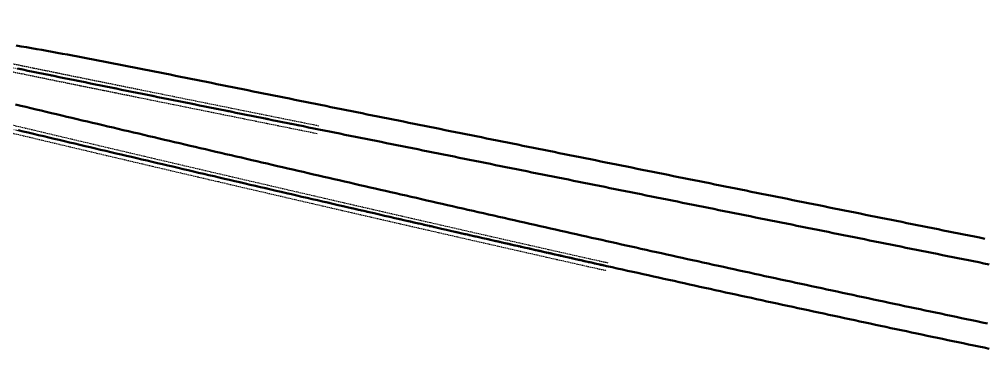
# Model space of a CAD drawing. Extents: x 2687065 to 2691361, y 1253360 to 1255888.
# Drawn here: x 2689374.6 to 2689557.1, y 1254854 to 1254916.2 of the extents above; entities that cross this region are included whole.
import ezdxf

# ---------------------------------------------------------------- set-up
doc = ezdxf.new("R2010")
doc.units = 0
doc.header["$MEASUREMENT"] = 0
doc.linetypes.add('STRICHLINIE2', pattern=[0.375, 0.25, -0.125])
doc.linetypes.add('STRICHPUNKT', pattern=[1, 0.5, -0.25, 0, -0.25])
for name, color, linetype in [('A-GL-0016-_____', 1, 'STRICHPUNKT'), ('A-GL-0017-_____', 1, 'STRICHPUNKT'), ('BS-TR-A-Gleisstrang-LinieGeometrie', 7, 'Continuous'), ('L-GL-0016-_____', 2, 'Continuous'), ('L-GL-0017-_____', 2, 'Continuous')]:
    doc.layers.add(name, color=color, linetype=linetype)

msp = doc.modelspace()

# ---------------------------------------------------------------- linework, layer by layer
at = {"layer": 'A-GL-0016-_____', "extrusion": (0.01187098449345872, 0.06030678037094123, 0.9981092986083474), "elevation": 108058.6567406982, "flags": 128}
msp.add_lwpolyline([(-2396314.967002189, -1747350.58361927, 0.01124150349894793), (-2396337.398775204, -1747349.109300264, 0.004062963242225361), (-2396483.64805981, -1747343.985223027, 9.979930465861198e-05), (-2396485.645170395, -1747343.931893895, 9.979930465861198e-05)], format="xyb", dxfattribs=at)
at = {"layer": 'A-GL-0017-_____', "extrusion": (0.007932368220953155, 0.05957805118444077, 0.9981921324832567), "elevation": 96552.0531820036, "flags": 128}
msp.add_lwpolyline([(-2500185.55126278, -1595953.248989383, 0.0004452805455237393), (-2500187.642319846, -1595953.049776518, 0.0004311446533847599), (-2500189.733722908, -1595952.854229266, 0.0004170087615903658), (-2500191.825454686, -1595952.662229952, 0.0004028728696962567), (-2500193.917498501, -1595952.473660839, 0.0003887369781241495), (-2500196.009838256, -1595952.288404123, 0.0003746010866462676), (-2500198.102458414, -1595952.106341946, 0.0003604651954677763), (-2500200.195343981, -1595951.927356393, 0.000346329304144427), (-2500202.288480483, -1595951.751329496, 0.0003321934130978907), (-2500204.381853946, -1595951.57814324, 0.0003180575223168365), (-2500206.475450882, -1595951.407679565, 0.0003039216313571017), (-2500208.56925826, -1595951.239820368, 0.0002897857408567291), (-2500210.663263491, -1595951.074447505, 0.0002756498503714833), (-2500212.75745441, -1595950.911442796, 0.0002615139598900753), (-2500214.851819253, -1595950.750688028, 0.0002473780694012016), (-2500216.946346633, -1595950.592064952, 0.0002332421795430468), (-2500219.04102553, -1595950.435455294, 0.0002191062894383296), (-2500221.135845264, -1595950.280740748, 0.0002049703990757556), (-2500223.230795474, -1595950.127802985, 0.0001908345093100122), (-2500225.325866102, -1595949.976523653, 0.0001766986192637953), (-2500227.421047372, -1595949.826784377, 0.0001625627293588324), (-2500229.516329768, -1595949.678466762, 0.0001484268395837956), (-2500231.611704015, -1595949.531452398, 0.0001342909503602223), (-2500233.70716106, -1595949.385622855, 0.0001201550603784216), (-2500235.80269205, -1595949.240859693, 0.0001060191704923567), (-2500237.898288313, -1595949.097044455, 9.188328155703875e-05), (-2500239.99394134, -1595948.954058676, 7.774739182920805e-05), (-2500242.089642758, -1595948.811783878, 6.361150216352739e-05), (-2500244.185384319, -1595948.670101579, 4.947561254868681e-05), (-2500246.281157873, -1595948.528893285, 3.533972297339609e-05), (-2500248.376955352, -1595948.388040501, 2.120383169441323e-05), (-2500250.472768748, -1595948.247424725, 7.067940432379707e-06), (-2500252.568597062, -1595948.106900557), (-2500287.494837039, -1595945.765872648)], format="xyb", dxfattribs=at)
at = {"layer": 'BS-TR-A-Gleisstrang-LinieGeometrie', "color": 2, "lineweight": 50, "true_color": 0xffff00}
for points in [[(2689374.0157235, 1254911.29397557, 454.710213369868), (2689374.98689831, 1254911.12503476, 454.714062750448), (2689375.95789729, 1254910.95508632, 454.717912131028), (2689376.9287194, 1254910.78413041, 454.721761511608), (2689377.8993636, 1254910.61216724, 454.72558852499), (2689378.86982884, 1254910.43919697, 454.729342758995), (2689379.84011408, 1254910.26521981, 454.732999818781), (2689380.81021827, 1254910.09023593, 454.736559704455), (2689381.78014037, 1254909.91424552, 454.74002241612), (2689382.74987933, 1254909.73724878, 454.74338795388), (2689383.71943411, 1254909.55924589, 454.746656317829), (2689384.68880366, 1254909.38023704, 454.749827508065), (2689385.65798695, 1254909.20022244, 454.7529015246799), (2689386.62698292, 1254909.01920227, 454.755878367762), (2689387.59579054, 1254908.83717672, 454.7587580374), (2689388.56440875, 1254908.654146, 454.761540533677), (2689389.53283653, 1254908.4701103, 454.764225856674), (2689390.50107282, 1254908.28506981, 454.76681400647), (2689391.46911659, 1254908.09902475, 454.769304983139), (2689392.43696678, 1254907.9119753, 454.771698786754), (2689393.40462237, 1254907.72392167, 454.773995417387), (2689394.3720823, 1254907.53486407, 454.776194875102), (2689395.33934554, 1254907.34480269, 454.778297159965), (2689396.30641104, 1254907.15373774, 454.780302272035), (2689397.27327776, 1254906.96166942, 454.782210211374), (2689398.23994467, 1254906.76859795, 454.784020978035), (2689399.20641071, 1254906.57452353, 454.785734572072), (2689399.20641, 1254906.57452, 454.78573), (2689400.18721443, 1254906.37703692, 454.787369835765), (2689401.16801886, 1254906.17955385, 454.7889095734599), (2689402.14882329, 1254905.98207077, 454.790349213133), (2689403.12962772, 1254905.7845877, 454.791688754827), (2689404.11043215, 1254905.58710462, 454.792928198582), (2689405.09123658, 1254905.38962155, 454.794067544435), (2689406.07204101, 1254905.19213847, 454.79510679242), (2689407.05284544, 1254904.99465539, 454.796045942569), (2689408.03364987, 1254904.79717232, 454.79688499491), (2689409.0144543, 1254904.59968924, 454.797623949468), (2689409.99525872, 1254904.40220617, 454.7982628062641), (2689410.97606315, 1254904.20472309, 454.798801565319), (2689411.95686758, 1254904.00724002, 454.799240226649), (2689412.93767201, 1254903.80975694, 454.799578790266), (2689413.91847644, 1254903.61227387, 454.7998172561799), (2689414.89928087, 1254903.41479079, 454.799955624401), (2689415.8800853, 1254903.21730771, 454.8), (2689416.86088973, 1254903.01982464, 454.8), (2689417.84169416, 1254902.82234156, 454.8), (2689418.82249859, 1254902.62485849, 454.8), (2689419.80330302, 1254902.42737541, 454.8), (2689420.78410745, 1254902.22989234, 454.8), (2689421.76491188, 1254902.03240926, 454.8), (2689422.74571631, 1254901.83492618, 454.8), (2689423.72652074, 1254901.63744311, 454.8), (2689424.70732517, 1254901.43996003, 454.8), (2689425.6881296, 1254901.24247696, 454.8), (2689426.66893403, 1254901.04499388, 454.8), (2689427.64973846, 1254900.84751081, 454.8), (2689428.63054289, 1254900.65002773, 454.8), (2689429.61134732, 1254900.45254466, 454.8), (2689430.59215174, 1254900.25506158, 454.8), (2689431.57295617, 1254900.0575785, 454.8), (2689432.5537606, 1254899.86009543, 454.8), (2689433.53456503, 1254899.66261235, 454.8), (2689434.51536946, 1254899.46512928, 454.8), (2689435.49617389, 1254899.2676462, 454.8), (2689436.47697832, 1254899.07016313, 454.8), (2689437.45778275, 1254898.87268005, 454.8), (2689438.43858718, 1254898.67519697, 454.8), (2689439.41939161, 1254898.4777139, 454.8), (2689440.40019604, 1254898.28023082, 454.8), (2689441.38100047, 1254898.08274775, 454.8), (2689442.3618049, 1254897.88526467, 454.8), (2689443.34260933, 1254897.6877816, 454.8), (2689444.32341376, 1254897.49029852, 454.8), (2689445.30421819, 1254897.29281545, 454.8), (2689446.28502262, 1254897.09533237, 454.8), (2689447.26582705, 1254896.89784929, 454.8), (2689448.24663148, 1254896.70036622, 454.8), (2689449.22743591, 1254896.50288314, 454.8), (2689450.20824034, 1254896.30540007, 454.8), (2689451.18904476, 1254896.10791699, 454.8), (2689452.16984919, 1254895.91043392, 454.8), (2689453.15065362, 1254895.71295084, 454.8), (2689454.13145805, 1254895.51546776, 454.8), (2689455.11226248, 1254895.31798469, 454.8), (2689456.09306691, 1254895.12050161, 454.8), (2689457.07387134, 1254894.92301854, 454.8), (2689458.05467577, 1254894.72553546, 454.8), (2689459.0354802, 1254894.52805239, 454.8), (2689460.01628463, 1254894.33056931, 454.8), (2689460.99708906, 1254894.13308624, 454.8), (2689461.97789349, 1254893.93560316, 454.8), (2689462.95869792, 1254893.73812008, 454.8), (2689463.93950235, 1254893.54063701, 454.8), (2689464.92030678, 1254893.34315393, 454.8), (2689465.90111121, 1254893.14567086, 454.8), (2689466.88191564, 1254892.94818778, 454.8), (2689467.86272007, 1254892.75070471, 454.8), (2689468.8435245, 1254892.55322163, 454.8), (2689469.82432893, 1254892.35573855, 454.8), (2689470.80513335, 1254892.15825548, 454.8), (2689471.78593778, 1254891.9607724, 454.8), (2689472.76674221, 1254891.76328933, 454.8), (2689473.74754664, 1254891.56580625, 454.8), (2689474.72835107, 1254891.36832318, 454.8), (2689475.7091555, 1254891.1708401, 454.8), (2689476.68995993, 1254890.97335703, 454.8), (2689477.67076436, 1254890.77587395, 454.8), (2689478.65156879, 1254890.57839087, 454.8), (2689479.63237322, 1254890.3809078, 454.8), (2689480.61317765, 1254890.18342472, 454.8), (2689481.59398208, 1254889.98594165, 454.8), (2689482.57478651, 1254889.78845857, 454.8), (2689483.55559094, 1254889.5909755, 454.8), (2689484.53639537, 1254889.39349242, 454.8), (2689485.5171998, 1254889.19600934, 454.8), (2689486.49800423, 1254888.99852627, 454.8), (2689487.47880866, 1254888.80104319, 454.8), (2689488.45961309, 1254888.60356012, 454.8), (2689489.44041752, 1254888.40607704, 454.8), (2689490.42122195, 1254888.20859397, 454.8), (2689491.40202637, 1254888.01111089, 454.8), (2689492.3828308, 1254887.81362782, 454.8), (2689493.36363523, 1254887.61614474, 454.8), (2689494.34443966, 1254887.41866166, 454.8), (2689495.32524409, 1254887.22117859, 454.8), (2689496.30604852, 1254887.02369551, 454.8), (2689497.28685295, 1254886.82621244, 454.8), (2689498.26765738, 1254886.62872936, 454.8), (2689499.24846181, 1254886.43124629, 454.8), (2689500.22926624, 1254886.23376321, 454.8), (2689501.21007067, 1254886.03628013, 454.8), (2689502.1908751, 1254885.83879706, 454.8), (2689503.17167953, 1254885.64131398, 454.8), (2689504.15248396, 1254885.44383091, 454.8), (2689505.13328839, 1254885.24634783, 454.8), (2689506.11409282, 1254885.04886476, 454.8), (2689507.09489725, 1254884.85138168, 454.8), (2689508.07570168, 1254884.65389861, 454.8), (2689509.05650611, 1254884.45641553, 454.8), (2689510.03731054, 1254884.25893245, 454.8), (2689511.01811497, 1254884.06144938, 454.8), (2689511.99891939, 1254883.8639663, 454.8), (2689512.97972382, 1254883.66648323, 454.8), (2689513.96052825, 1254883.46900015, 454.8), (2689514.94133268, 1254883.27151708, 454.8), (2689515.92213711, 1254883.074034, 454.8), (2689516.90294154, 1254882.87655092, 454.8), (2689517.88374597, 1254882.67906785, 454.8), (2689518.8645504, 1254882.48158477, 454.8), (2689519.84535483, 1254882.2841017, 454.8), (2689520.82615926, 1254882.08661862, 454.8), (2689521.80696369, 1254881.88913555, 454.8), (2689522.78776812, 1254881.69165247, 454.8), (2689523.76857255, 1254881.49416939, 454.8), (2689524.74937698, 1254881.29668632, 454.8), (2689525.73018141, 1254881.09920324, 454.8), (2689526.71098584, 1254880.90172017, 454.8), (2689527.69179027, 1254880.70423709, 454.8), (2689528.6725947, 1254880.50675402, 454.8), (2689529.65339913, 1254880.30927094, 454.8), (2689530.63420356, 1254880.11178787, 454.8), (2689531.61500799, 1254879.91430479, 454.8), (2689532.59581241, 1254879.71682171, 454.8), (2689533.57661684, 1254879.51933864, 454.8), (2689534.55742127, 1254879.32185556, 454.8), (2689535.5382257, 1254879.12437249, 454.8), (2689536.51903013, 1254878.92688941, 454.8), (2689537.49983456, 1254878.72940634, 454.8), (2689538.48063899, 1254878.53192326, 454.8), (2689539.46144342, 1254878.33444018, 454.8), (2689540.44224785, 1254878.13695711, 454.8), (2689541.42305228, 1254877.93947403, 454.8), (2689542.40385671, 1254877.74199096, 454.8), (2689543.38466114, 1254877.54450788, 454.8), (2689544.36546557, 1254877.34702481, 454.8), (2689545.34627, 1254877.14954173, 454.8), (2689546.32707443, 1254876.95205866, 454.8), (2689547.30787886, 1254876.75457558, 454.8), (2689548.28868329, 1254876.5570925, 454.8), (2689549.26948772, 1254876.35960943, 454.8), (2689550.25029215, 1254876.16212635, 454.8), (2689551.23109658, 1254875.96464328, 454.8), (2689552.21190101, 1254875.7671602, 454.8), (2689553.19270543, 1254875.56967713, 454.8), (2689554.17350986, 1254875.37219405, 454.8), (2689555.15431429, 1254875.17471097, 454.8), (2689556.13511872, 1254874.9772279, 454.8), (2689557.11592315, 1254874.77974482, 454.8)], [(2689374.27761297, 1254906.92834571, 454.799610017825), (2689375.26056022, 1254906.72708825, 454.799872615474), (2689376.24356455, 1254906.52610978, 454.799991400278), (2689377.2266233, 1254906.32539764, 454.8), (2689378.2097338, 1254906.12493916, 454.8), (2689379.19289341, 1254905.92472167, 454.8), (2689380.17609949, 1254905.7247325, 454.8), (2689381.15934941, 1254905.52495898, 454.8), (2689382.14264054, 1254905.32538842, 454.8), (2689383.12597028, 1254905.12600815, 454.8), (2689384.10933601, 1254904.9268055, 454.8), (2689385.09273514, 1254904.72776777, 454.8), (2689386.07616507, 1254904.52888229, 454.8), (2689387.05962322, 1254904.33013638, 454.8), (2689388.043107, 1254904.13151735, 454.8), (2689389.02661384, 1254903.93301251, 454.8), (2689390.01014115, 1254903.73460918, 454.8), (2689390.99368639, 1254903.53629468, 454.8), (2689391.97724697, 1254903.3380563, 454.8), (2689392.96082033, 1254903.13988138, 454.8), (2689393.94440392, 1254902.94175721, 454.8), (2689394.92799518, 1254902.74367112, 454.8), (2689395.91159155, 1254902.5456104, 454.8), (2689396.89519048, 1254902.34756237, 454.8), (2689396.89519, 1254902.34756, 454.8), (2689397.87720541, 1254902.1498331, 454.8), (2689398.85922081, 1254901.95210619, 454.8), (2689399.84123622, 1254901.75437929, 454.8), (2689400.82325162, 1254901.55665239, 454.8), (2689401.80526703, 1254901.35892548, 454.8), (2689402.78728243, 1254901.16119858, 454.8), (2689403.76929784, 1254900.96347168, 454.8), (2689404.75131324, 1254900.76574477, 454.8), (2689405.73332865, 1254900.56801787, 454.8), (2689406.71534405, 1254900.37029097, 454.8), (2689407.69735946, 1254900.17256406, 454.8), (2689408.67937486, 1254899.97483716, 454.8), (2689409.66139027, 1254899.77711026, 454.8), (2689410.64340567, 1254899.57938335, 454.8), (2689411.62542108, 1254899.38165645, 454.8), (2689412.60743649, 1254899.18392955, 454.8), (2689413.58945189, 1254898.98620264, 454.8), (2689414.571467299, 1254898.78847574, 454.8), (2689415.5534827, 1254898.59074884, 454.8), (2689416.53549811, 1254898.39302193, 454.8), (2689417.51751351, 1254898.19529503, 454.8), (2689418.49952892, 1254897.99756813, 454.8), (2689419.48154432, 1254897.79984122, 454.8), (2689420.46355973, 1254897.60211432, 454.8), (2689421.44557513, 1254897.40438742, 454.8), (2689422.42759054, 1254897.20666051, 454.8), (2689423.40960594, 1254897.00893361, 454.8), (2689424.39162135, 1254896.81120671, 454.8), (2689425.37363675, 1254896.61347981, 454.8), (2689426.35565216, 1254896.4157529, 454.8), (2689427.33766757, 1254896.218026, 454.8), (2689428.31968297, 1254896.0202991, 454.8), (2689429.30169838, 1254895.82257219, 454.8), (2689430.28371378, 1254895.62484529, 454.8), (2689431.26572919, 1254895.42711839, 454.8), (2689432.24774459, 1254895.22939148, 454.8), (2689433.22976, 1254895.03166458, 454.8), (2689434.2117754, 1254894.83393768, 454.8), (2689435.19379081, 1254894.63621077, 454.8), (2689436.17580621, 1254894.43848387, 454.8), (2689437.15782162, 1254894.24075697, 454.8), (2689438.13983702, 1254894.04303006, 454.8), (2689439.12185243, 1254893.84530316, 454.8), (2689440.10386783, 1254893.64757626, 454.8), (2689441.08588324, 1254893.44984935, 454.8), (2689442.06789865, 1254893.25212245, 454.8), (2689443.04991405, 1254893.05439555, 454.8), (2689444.03192946, 1254892.85666864, 454.8), (2689445.01394486, 1254892.65894174, 454.8), (2689445.99596027, 1254892.46121484, 454.8), (2689446.97797567, 1254892.26348793, 454.8), (2689447.95999108, 1254892.06576103, 454.8), (2689448.94200648, 1254891.86803413, 454.8), (2689449.92402189, 1254891.67030722, 454.8), (2689450.90603729, 1254891.47258032, 454.8), (2689451.8880527, 1254891.27485342, 454.8), (2689452.8700681, 1254891.07712651, 454.8), (2689453.85208351, 1254890.87939961, 454.8), (2689454.83409891, 1254890.68167271, 454.8), (2689455.81611432, 1254890.4839458, 454.8), (2689456.79812972, 1254890.2862189, 454.8), (2689457.78014513, 1254890.088492, 454.8), (2689458.76216054, 1254889.89076509, 454.8), (2689459.74417594, 1254889.69303819, 454.8), (2689460.72619135, 1254889.49531129, 454.8), (2689461.70820675, 1254889.29758438, 454.8), (2689462.69022216, 1254889.09985748, 454.8), (2689463.67223756, 1254888.90213058, 454.8), (2689464.65425297, 1254888.70440367, 454.8), (2689465.63626837, 1254888.50667677, 454.8), (2689466.61828378, 1254888.30894987, 454.8), (2689467.60029918, 1254888.11122296, 454.8), (2689468.58231459, 1254887.91349606, 454.8), (2689469.56432999, 1254887.71576916, 454.8), (2689470.5463454, 1254887.51804225, 454.8), (2689471.5283608, 1254887.32031535, 454.8), (2689472.51037621, 1254887.12258845, 454.8), (2689473.49239162, 1254886.92486154, 454.8), (2689474.47440702, 1254886.72713464, 454.8), (2689475.45642243, 1254886.52940774, 454.8), (2689476.43843783, 1254886.33168084, 454.8), (2689477.42045324, 1254886.13395393, 454.8), (2689478.40246864, 1254885.93622703, 454.8), (2689479.38448405, 1254885.73850013, 454.8), (2689480.36649945, 1254885.54077322, 454.8), (2689481.34851486, 1254885.34304632, 454.8), (2689482.33053026, 1254885.14531942, 454.8), (2689483.31254567, 1254884.94759251, 454.8), (2689484.29456107, 1254884.74986561, 454.8), (2689485.27657648, 1254884.55213871, 454.8), (2689486.25859188, 1254884.3544118, 454.8), (2689487.24060729, 1254884.1566849, 454.8), (2689488.2226227, 1254883.958958, 454.8), (2689489.2046381, 1254883.76123109, 454.8), (2689490.18665351, 1254883.56350419, 454.8), (2689491.16866891, 1254883.36577729, 454.8), (2689492.15068432, 1254883.16805038, 454.8), (2689493.13269972, 1254882.97032348, 454.8), (2689494.11471513, 1254882.77259658, 454.8), (2689495.09673053, 1254882.57486967, 454.8), (2689496.07874594, 1254882.37714277, 454.8), (2689497.06076134, 1254882.17941587, 454.8), (2689498.04277675, 1254881.98168896, 454.8), (2689499.02479215, 1254881.78396206, 454.8), (2689500.00680756, 1254881.58623516, 454.8), (2689500.98882296, 1254881.38850825, 454.8), (2689501.97083837, 1254881.19078135, 454.8), (2689502.95285378, 1254880.99305445, 454.8), (2689503.93486918, 1254880.79532754, 454.8), (2689504.91688459, 1254880.59760064, 454.8), (2689505.89889999, 1254880.39987374, 454.8), (2689506.8809154, 1254880.20214683, 454.8), (2689507.8629308, 1254880.00441993, 454.8), (2689508.84494621, 1254879.80669303, 454.8), (2689509.82696161, 1254879.60896612, 454.8), (2689510.80897702, 1254879.41123922, 454.8), (2689511.79099242, 1254879.21351232, 454.8), (2689512.77300783, 1254879.01578541, 454.8), (2689513.75502323, 1254878.81805851, 454.8), (2689514.73703864, 1254878.62033161, 454.8), (2689515.71905404, 1254878.4226047, 454.8), (2689516.70106945, 1254878.2248778, 454.8), (2689517.68308485, 1254878.0271509, 454.8), (2689518.66510026, 1254877.82942399, 454.8), (2689519.64711567, 1254877.63169709, 454.8), (2689520.62913107, 1254877.43397019, 454.8), (2689521.61114648, 1254877.23624329, 454.8), (2689522.59316188, 1254877.03851638, 454.8), (2689523.57517729, 1254876.84078948, 454.8), (2689524.55719269, 1254876.64306258, 454.8), (2689525.5392081, 1254876.44533567, 454.8), (2689526.5212235, 1254876.24760877, 454.8), (2689527.50323891, 1254876.04988187, 454.8), (2689528.48525431, 1254875.85215496, 454.8), (2689529.46726972, 1254875.65442806, 454.8), (2689530.44928512, 1254875.45670116, 454.8), (2689531.43130053, 1254875.25897425, 454.8), (2689532.41331593, 1254875.06124735, 454.8), (2689533.39533134, 1254874.86352045, 454.8), (2689534.37734675, 1254874.66579354, 454.8), (2689535.35936215, 1254874.46806664, 454.8), (2689536.34137756, 1254874.27033974, 454.8), (2689537.32339296, 1254874.07261283, 454.8), (2689538.30540837, 1254873.87488593, 454.8), (2689539.28742377, 1254873.67715903, 454.8), (2689540.26943918, 1254873.47943212, 454.8), (2689541.25145458, 1254873.28170522, 454.8), (2689542.23346999, 1254873.08397832, 454.8), (2689543.21548539, 1254872.88625141, 454.8), (2689544.1975008, 1254872.68852451, 454.8), (2689545.1795162, 1254872.49079761, 454.8), (2689546.16153161, 1254872.2930707, 454.8), (2689547.14354701, 1254872.0953438, 454.8), (2689548.12556242, 1254871.8976169, 454.8), (2689549.10757783, 1254871.69988999, 454.8), (2689550.08959323, 1254871.50216309, 454.8), (2689551.07160864, 1254871.30443619, 454.8), (2689552.05362404, 1254871.10670928, 454.8), (2689553.03563945, 1254870.90898238, 454.8), (2689554.01765485, 1254870.71125548, 454.8), (2689554.99967026, 1254870.51352857, 454.8), (2689555.98168566, 1254870.31580167, 454.8), (2689556.96370107, 1254870.11807477, 454.8), (2689557.94571647, 1254869.92034786, 454.8)], [(2689373.90340618, 1254900.12906475, 454.8), (2689374.87318681, 1254899.89876225, 454.8), (2689375.84299293, 1254899.66856716, 454.8), (2689376.81282455, 1254899.43847947, 454.8), (2689377.78268164, 1254899.20849919, 454.8), (2689378.7525642, 1254898.97862633, 454.8), (2689379.72247221, 1254898.74886088, 454.8), (2689380.69240566, 1254898.51920285, 454.8), (2689381.66236454, 1254898.28965225, 454.8), (2689382.63234883, 1254898.06020906, 454.8), (2689383.60235853, 1254897.83087331, 454.8), (2689384.57239362, 1254897.60164498, 454.8), (2689385.5424541, 1254897.37252409, 454.8), (2689386.51253994, 1254897.14351064, 454.8), (2689387.48265114, 1254896.91460462, 454.8), (2689388.45278769, 1254896.68580604, 454.8), (2689389.42294957, 1254896.45711491, 454.8), (2689390.39313677, 1254896.22853122, 454.8), (2689391.36334928, 1254896.00005499, 454.8), (2689392.33358709, 1254895.77168621, 454.8), (2689393.30385018, 1254895.54342488, 454.8), (2689394.27413855, 1254895.31527101, 454.8), (2689395.24445218, 1254895.0872246, 454.8), (2689396.21479106, 1254894.85928566, 454.8), (2689397.18515518, 1254894.63145418, 454.8), (2689398.15554453, 1254894.40373017, 454.8), (2689399.12595909, 1254894.17611363, 454.8), (2689400.09639885, 1254893.94860457, 454.8), (2689401.06686381, 1254893.72120299, 454.8), (2689402.03735394, 1254893.49390889, 454.8), (2689403.00786924, 1254893.26672227, 454.8), (2689403.97840969, 1254893.03964313, 454.8), (2689404.94897529, 1254892.81267149, 454.8), (2689405.91956602, 1254892.58580734, 454.8), (2689406.89018187, 1254892.35905068, 454.8), (2689407.86082282, 1254892.13240152, 454.8), (2689408.83148888, 1254891.90585986, 454.8), (2689409.80218001, 1254891.6794257, 454.8), (2689410.77289622, 1254891.45309905, 454.8), (2689411.74363748, 1254891.2268799, 454.8), (2689412.7144038, 1254891.00076827, 454.8), (2689413.68519515, 1254890.77476415, 454.8), (2689414.65601152, 1254890.54886755, 454.8), (2689415.62685291, 1254890.32307847, 454.8), (2689416.59771929, 1254890.0973969, 454.8), (2689417.56861067, 1254889.87182287, 454.8), (2689417.56861, 1254889.87182, 454.8), (2689418.54153464, 1254889.64588723, 454.8), (2689419.51448434, 1254889.42006243, 454.8), (2689420.4874591, 1254889.19434561, 454.8), (2689421.46045891, 1254888.96873678, 454.8), (2689422.43348374, 1254888.74323592, 454.8), (2689423.4065336, 1254888.51784306, 454.8), (2689424.37960846, 1254888.29255818, 454.8), (2689425.35270832, 1254888.0673813, 454.8), (2689426.32583317, 1254887.84231241, 454.8), (2689427.29898299, 1254887.61735152, 454.8), (2689428.27215776, 1254887.39249863, 454.8), (2689429.24535749, 1254887.16775375, 454.8), (2689430.21858215, 1254886.94311687, 454.8), (2689431.19183173, 1254886.718588, 454.8), (2689432.16510623, 1254886.49416714, 454.8), (2689433.13840562, 1254886.2698543, 454.8), (2689434.11172991, 1254886.04564947, 454.8), (2689435.08507907, 1254885.82155267, 454.8), (2689436.05845309, 1254885.59756389, 454.8), (2689437.03185197, 1254885.37368313, 454.8), (2689438.00527569, 1254885.1499104, 454.8), (2689438.97872423, 1254884.9262457, 454.8), (2689439.95219759, 1254884.70268904, 454.8), (2689440.92569576, 1254884.47924041, 454.8), (2689441.89921872, 1254884.25589983, 454.8), (2689442.87276645, 1254884.03266728, 454.8), (2689443.84633896, 1254883.80954278, 454.8), (2689444.81993622, 1254883.58652633, 454.8), (2689445.79355823, 1254883.36361793, 454.8), (2689446.76720497, 1254883.14081758, 454.8), (2689447.74087643, 1254882.91812529, 454.8), (2689448.71457259, 1254882.69554105, 454.8), (2689449.68829346, 1254882.47306488, 454.8), (2689450.662039, 1254882.25069677, 454.8), (2689451.63580922, 1254882.02843673, 454.8), (2689452.6096041, 1254881.80628476, 454.8), (2689453.58342363, 1254881.58424086, 454.8), (2689454.5572678, 1254881.36230503, 454.8), (2689455.53113659, 1254881.14047729, 454.8), (2689456.50502999, 1254880.91875762, 454.8), (2689457.47894799, 1254880.69714604, 454.8), (2689458.45289058, 1254880.47564254, 454.8), (2689459.42685774, 1254880.25424714, 454.8), (2689460.40084947, 1254880.03295982, 454.8), (2689461.37486576, 1254879.8117806, 454.8), (2689462.34890658, 1254879.59070947, 454.8), (2689463.32297193, 1254879.36974645, 454.8), (2689464.2970618, 1254879.14889153, 454.8), (2689465.27117617, 1254878.92814471, 454.8), (2689466.24531503, 1254878.707506, 454.8), (2689467.21947838, 1254878.4869754, 454.8), (2689468.19366619, 1254878.26655291, 454.8), (2689469.16787846, 1254878.04623854, 454.8), (2689470.14211517, 1254877.82603229, 454.8), (2689471.11637632, 1254877.60593416, 454.8), (2689472.09066189, 1254877.38594416, 454.8), (2689473.06497186, 1254877.16606228, 454.8), (2689474.03930623, 1254876.94628853, 454.8), (2689475.01366499, 1254876.72662291, 454.8), (2689475.98804811, 1254876.50706543, 454.8), (2689476.9624556, 1254876.28761609, 454.8), (2689477.93688744, 1254876.06827488, 454.8), (2689478.91134361, 1254875.84904182, 454.8), (2689479.88582411, 1254875.62991691, 454.8), (2689480.86032892, 1254875.41090014, 454.8), (2689481.83485802, 1254875.19199152, 454.8), (2689482.80941142, 1254874.97319106, 454.8), (2689483.7839891, 1254874.75449876, 454.8), (2689484.75859103, 1254874.53591461, 454.8), (2689484.75859, 1254874.53591, 454.8), (2689485.67928157, 1254874.32956717, 454.8), (2689486.60001207, 1254874.12339807, 454.8), (2689487.52078146, 1254873.91740273, 454.8), (2689488.441589701, 1254873.71158115, 454.8), (2689489.36243676, 1254873.50593334, 454.8), (2689490.28332262, 1254873.30045929, 454.8), (2689491.20424723, 1254873.09515903, 454.8), (2689492.12521057, 1254872.89003256, 454.8), (2689492.12521, 1254872.89003, 454.8), (2689493.10121206, 1254872.67284386, 454.8), (2689494.07725752, 1254872.45585289, 454.8), (2689495.05334636, 1254872.23905712, 454.8), (2689496.02947854, 1254872.02245654, 454.8), (2689497.00565401, 1254871.80605117, 454.8), (2689497.98187274, 1254871.58984101, 454.8), (2689498.95813468, 1254871.37382608, 454.8), (2689499.9344398, 1254871.15800638, 454.8), (2689500.91078806, 1254870.94238192, 454.8), (2689501.88717942, 1254870.72695271, 454.8), (2689502.86361384, 1254870.51171876, 454.8), (2689503.84009129, 1254870.29668008, 454.8), (2689504.81661171, 1254870.08183667, 454.8), (2689505.79317508, 1254869.86718854, 454.8), (2689506.76978136, 1254869.65273571, 454.8), (2689507.7464305, 1254869.43847818, 454.8), (2689508.72312246, 1254869.22441596, 454.8), (2689509.69985722, 1254869.01054905, 454.8), (2689510.67663472, 1254868.79687748, 454.8), (2689511.65345494, 1254868.58340124, 454.8), (2689512.63031782, 1254868.37012034, 454.8), (2689513.60722333, 1254868.15703479, 454.8), (2689514.58417144, 1254867.94414461, 454.8), (2689515.5611621, 1254867.73144979, 454.8), (2689516.53819527, 1254867.51895036, 454.8), (2689517.51527092, 1254867.30664631, 454.8), (2689518.49238901, 1254867.09453765, 454.8), (2689519.46954949, 1254866.8826244, 454.8), (2689520.44675233, 1254866.67090656, 454.8), (2689521.42399749, 1254866.45938414, 454.8), (2689522.40128492, 1254866.24805715, 454.8), (2689523.3786146, 1254866.03692559, 454.8), (2689524.35598648, 1254865.82598949, 454.8), (2689525.33340052, 1254865.61524883, 454.8), (2689526.31085669, 1254865.40470364, 454.8), (2689527.28835494, 1254865.19435392, 454.8), (2689528.26589523, 1254864.98419968, 454.8), (2689529.24347753, 1254864.77424093, 454.8), (2689530.2211018, 1254864.56447767, 454.8), (2689531.198768, 1254864.35490992, 454.8), (2689532.17647608, 1254864.14553768, 454.8), (2689533.15422602, 1254863.93636096, 454.8), (2689534.13201776, 1254863.72737977, 454.8), (2689535.10985128, 1254863.51859412, 454.8), (2689536.08772653, 1254863.31000402, 454.8), (2689537.06564347, 1254863.10160947, 454.8), (2689538.04360206, 1254862.89341048, 454.8), (2689539.02160228, 1254862.68540707, 454.8), (2689539.99964406, 1254862.47759923, 454.8), (2689540.97772739, 1254862.26998699, 454.8), (2689541.95585221, 1254862.06257034, 454.8), (2689542.93401849, 1254861.85534929, 454.8), (2689543.91222619, 1254861.64832386, 454.8), (2689544.89047527, 1254861.44149404, 454.8), (2689545.86876569, 1254861.23485986, 454.8), (2689546.84709741, 1254861.02842132, 454.8), (2689547.8254704, 1254860.82217842, 454.8), (2689548.80388461, 1254860.61613118, 454.8), (2689549.78234, 1254860.41027959, 454.8), (2689550.76083654, 1254860.20462368, 454.8), (2689551.73937419, 1254859.99916345, 454.8), (2689552.7179529, 1254859.79389891, 454.8), (2689553.69657265, 1254859.58883006, 454.8), (2689554.67523338, 1254859.38395691, 454.8), (2689555.65393506, 1254859.17927948, 454.8), (2689556.63267765, 1254858.97479776, 454.8), (2689557.61146111, 1254858.77051177, 454.8)], [(2689374.37109215, 1254895.29015032, 455.027063282792), (2689375.34630424, 1254895.05873761, 455.0205834611151), (2689376.32154208, 1254894.82743345, 455.014103639438), (2689377.29680566, 1254894.59623784, 455.007623817762), (2689378.27209497, 1254894.36515079, 455.001143996085), (2689379.24740999, 1254894.1341723, 454.9946641744081), (2689380.22275072, 1254893.90330237, 454.988184352732), (2689381.19811714, 1254893.67254101, 454.981704531055), (2689382.17350924, 1254893.44188822, 454.975224709378), (2689383.14892701, 1254893.21134399, 454.968744887701), (2689384.12437043, 1254892.98090835, 454.962265066025), (2689385.0998395, 1254892.75058127, 454.955785244348), (2689386.0753342, 1254892.52036278, 454.949305422671), (2689387.05085452, 1254892.29025287, 454.942825600995), (2689388.02640044, 1254892.06025155, 454.936345779318), (2689389.00197196, 1254891.83035882, 454.929865957641), (2689389.97756907, 1254891.60057467, 454.923393927088), (2689390.95319174, 1254891.37089913, 454.917049352438), (2689391.92883997, 1254891.14133217, 454.910872219332), (2689392.90451375, 1254890.91187382, 454.904862527254), (2689393.88021307, 1254890.68252407, 454.8990202757), (2689394.85593791, 1254890.45328293, 454.893345464181), (2689395.83168825, 1254890.22415039, 454.887838092222), (2689396.8074641, 1254889.99512647, 454.882498159361), (2689397.78326543, 1254889.76621116, 454.877325665153), (2689398.75909224, 1254889.53740446, 454.872320609163), (2689399.73494451, 1254889.30870639, 454.867482990973), (2689400.71082223, 1254889.08011694, 454.862812810177), (2689401.68672539, 1254888.85163611, 454.8583100663849), (2689402.66265397, 1254888.62326391, 454.85397475922), (2689403.63860797, 1254888.39500035, 454.849806888319), (2689404.61458737, 1254888.16684541, 454.845806453332), (2689405.59059215, 1254887.93879912, 454.841973453925), (2689406.56662232, 1254887.71086146, 454.838307889778), (2689407.54267785, 1254887.48303244, 454.8348097605819), (2689408.51875874, 1254887.25531207, 454.831479066046), (2689409.49486496, 1254887.02770035, 454.82831580589), (2689410.47099652, 1254886.80019728, 454.82531997985), (2689411.44715339, 1254886.57280286, 454.822491587675), (2689412.42333557, 1254886.3455171, 454.819830629128), (2689413.39954304, 1254886.11834, 454.817337103987), (2689414.37577579, 1254885.89127156, 454.815011012042), (2689415.35203381, 1254885.66431179, 454.812852353098), (2689416.32831708, 1254885.43746068, 454.810861126976), (2689417.30462561, 1254885.21071824, 454.809037333508), (2689418.28095936, 1254884.98408448, 454.807380972542), (2689419.25731833, 1254884.75755939, 454.805892043939), (2689420.23370251, 1254884.53114298, 454.804570547574), (2689421.21011189, 1254884.30483526, 454.803416483337), (2689422.18654645, 1254884.07863622, 454.802429851131), (2689423.16300619, 1254883.85254586, 454.801610650874), (2689424.13949108, 1254883.6265642, 454.800958882497), (2689425.11600112, 1254883.40069122, 454.800474545945), (2689426.0925363, 1254883.17492695, 454.800157641178), (2689427.0690966, 1254882.94927137, 454.80000816817), (2689428.04568201, 1254882.72372449, 454.8), (2689429.02229252, 1254882.49828632, 454.8), (2689429.99892812, 1254882.27295686, 454.8), (2689430.975588799, 1254882.0477361, 454.8), (2689431.95227453, 1254881.82262406, 454.8), (2689432.92898532, 1254881.59762073, 454.8), (2689433.90572115, 1254881.37272612, 454.8), (2689434.882482, 1254881.14794023, 454.8), (2689435.85926787, 1254880.92326306, 454.8), (2689436.83607874, 1254880.69869463, 454.8), (2689437.8129146, 1254880.47423492, 454.8), (2689438.78977544, 1254880.24988394, 454.8), (2689439.76666124, 1254880.02564169, 454.8), (2689440.743572, 1254879.80150819, 454.8), (2689441.72050771, 1254879.57748342, 454.8), (2689442.69746834, 1254879.3535674, 454.8), (2689443.67445389, 1254879.12976013, 454.8), (2689444.65146434, 1254878.9060616, 454.8), (2689445.62849969, 1254878.68247182, 454.8), (2689446.60555992, 1254878.4589908, 454.8), (2689447.58264502, 1254878.23561853, 454.8), (2689448.55975498, 1254878.01235503, 454.8), (2689449.53688978, 1254877.78920029, 454.8), (2689450.51404941, 1254877.56615431, 454.8), (2689451.49123387, 1254877.3432171, 454.8), (2689452.46844313, 1254877.12038866, 454.8), (2689453.4456772, 1254876.89766899, 454.8), (2689454.42293604, 1254876.6750581, 454.8), (2689455.40021966, 1254876.45255599, 454.8), (2689456.37752804, 1254876.23016267, 454.8), (2689457.35486117, 1254876.00787812, 454.8), (2689458.33221903, 1254875.78570236, 454.8), (2689459.30960162, 1254875.5636354, 454.8), (2689460.28700892, 1254875.34167722, 454.8), (2689461.26444092, 1254875.11982785, 454.8), (2689462.24189761, 1254874.89808727, 454.8), (2689463.21937897, 1254874.67645549, 454.8), (2689464.19688499, 1254874.45493251, 454.8), (2689465.17441567, 1254874.23351834, 454.8), (2689466.15197099, 1254874.01221298, 454.8), (2689467.12955093, 1254873.79101644, 454.8), (2689468.10715549, 1254873.56992871, 454.8), (2689469.08478466, 1254873.34894979, 454.8), (2689470.06243841, 1254873.1280797, 454.8), (2689471.04011674, 1254872.90731842, 454.8), (2689472.01781964, 1254872.68666598, 454.8), (2689472.9955471, 1254872.46612236, 454.8), (2689473.97329909, 1254872.24568757, 454.8), (2689474.95107562, 1254872.02536162, 454.8), (2689475.92887666, 1254871.80514451, 454.8), (2689476.90670221, 1254871.58503623, 454.8), (2689477.88455226, 1254871.3650368, 454.8), (2689478.86242678, 1254871.14514621, 454.8), (2689479.84032578, 1254870.92536446, 454.8), (2689480.81824923, 1254870.70569157, 454.8), (2689481.79619713, 1254870.48612753, 454.8), (2689482.77416946, 1254870.26667235, 454.8), (2689483.75216622, 1254870.04732603, 454.8), (2689483.75217, 1254870.04735, 454.8), (2689484.72699465, 1254869.8288806, 454.8), (2689485.70186289, 1254869.61060579, 454.8), (2689486.67677468, 1254869.39252559, 454.8), (2689487.65172998, 1254869.17464, 454.8), (2689488.62672876, 1254868.95694903, 454.8), (2689489.60177097, 1254868.7394527, 454.8), (2689490.57685658, 1254868.52215101, 454.8), (2689491.55198555, 1254868.30504396, 454.8), (2689492.52715783, 1254868.08813157, 454.8), (2689493.5023734, 1254867.87141385, 454.8), (2689494.47763221, 1254867.6548908, 454.8), (2689495.45293422, 1254867.43856243, 454.8), (2689496.42827939, 1254867.22242876, 454.8), (2689497.40366769, 1254867.00648978, 454.8), (2689498.37909907, 1254866.79074552, 454.8), (2689499.3545735, 1254866.57519597, 454.8), (2689500.33009094, 1254866.35984115, 454.8), (2689501.30565135, 1254866.14468106, 454.8), (2689502.28125469, 1254865.92971572, 454.8), (2689503.25690092, 1254865.71494512, 454.8), (2689504.23259, 1254865.50036929, 454.8), (2689505.2083219, 1254865.28598823, 454.8), (2689506.18409657, 1254865.07180194, 454.8), (2689507.15991397, 1254864.85781044, 454.8), (2689508.13577408, 1254864.64401374, 454.8), (2689509.11167684, 1254864.43041183, 454.8), (2689510.08762222, 1254864.21700474, 454.8), (2689511.06361018, 1254864.00379247, 454.8), (2689512.03964068, 1254863.79077503, 454.8), (2689513.01571369, 1254863.57795242, 454.8), (2689513.99182916, 1254863.36532466, 454.8), (2689514.96798705, 1254863.15289175, 454.8), (2689515.94418733, 1254862.94065371, 454.8), (2689516.92042995, 1254862.72861054, 454.8), (2689517.89671489, 1254862.51676224, 454.8), (2689518.87304209, 1254862.30510884, 454.8), (2689519.84941153, 1254862.09365033, 454.8), (2689520.82582315, 1254861.88238672, 454.8), (2689521.80227693, 1254861.67131803, 454.8), (2689522.77877282, 1254861.46044426, 454.8), (2689523.75531079, 1254861.24976542, 454.8), (2689524.73189079, 1254861.03928151, 454.8), (2689525.70851279, 1254860.82899256, 454.8), (2689526.68517674, 1254860.61889856, 454.8), (2689527.66188262, 1254860.40899952, 454.8), (2689528.63863037, 1254860.19929545, 454.8), (2689529.61541997, 1254859.98978637, 454.8), (2689530.59225137, 1254859.78047227, 454.8), (2689531.56912453, 1254859.57135317, 454.8), (2689532.54603941, 1254859.36242907, 454.8), (2689533.52299599, 1254859.15369999, 454.8), (2689534.4999942, 1254858.94516593, 454.8), (2689535.47703403, 1254858.7368269, 454.8), (2689536.45411542, 1254858.5286829, 454.8), (2689537.43123835, 1254858.32073396, 454.8), (2689538.40840276, 1254858.11298007, 454.8), (2689539.38560863, 1254857.90542124, 454.8), (2689540.36285591, 1254857.69805748, 454.8), (2689541.34014456, 1254857.49088881, 454.8), (2689542.31747455, 1254857.28391522, 454.8), (2689543.29484584, 1254857.07713673, 454.8), (2689544.27225838, 1254856.87055334, 454.8), (2689545.24971214, 1254856.66416506, 454.8), (2689546.22720708, 1254856.45797191, 454.8), (2689547.20474316, 1254856.25197389, 454.8), (2689548.18232034, 1254856.046171, 454.8), (2689549.15993858, 1254855.84056326, 454.8), (2689550.13759785, 1254855.63515067, 454.8), (2689551.1152981, 1254855.42993324, 454.8), (2689552.09303929, 1254855.22491099, 454.8), (2689553.0708214, 1254855.02008391, 454.8), (2689554.04864437, 1254854.81545202, 454.8), (2689555.02650817, 1254854.61101532, 454.8), (2689556.00441275, 1254854.40677383, 454.8), (2689556.98235809, 1254854.20272754, 454.8), (2689557.96034415, 1254853.99887648, 454.8)]]:
    msp.add_polyline3d(points, dxfattribs=at)
at = {"layer": 'L-GL-0016-_____', "color": 7, "linetype": 'STRICHLINIE2', "lineweight": -3, "extrusion": (0.01187098449345872, 0.06030678037094123, 0.9981092986083474), "flags": 128}
for points, elevation in [([(-2396328.046614391, -1747348.849429406, 0.004659437376674556), (-2396337.366424144, -1747348.359998317, 0.004062963242225331), (-2396483.62788995, -1747343.235494292, 9.979930429928614e-05), (-2396485.625299819, -1747343.182157167, 0.006405273628908256)], 108058.6567406982), ([(-2396328.138724789, -1747350.346598714, 0.004659692886405841), (-2396337.431126263, -1747349.858602212, 0.004062963242225329), (-2396483.668229669, -1747344.734951763, 9.97993050179906e-05), (-2396485.665040971, -1747344.681630622, 0.006404898612820022)], 108058.6567406981)]:
    msp.add_lwpolyline(points, format="xyb", dxfattribs=dict(at, elevation=elevation))
at = {"layer": 'L-GL-0017-_____', "color": 7, "linetype": 'STRICHLINIE2', "lineweight": -3, "extrusion": (0.007932368220953155, 0.05957805118444077, 0.9981921324832567), "flags": 128}
for points, elevation in [([(-2500226.206629786, -1595950.665312008, 0.0001069314060867551), (-2500227.474247935, -1595950.57489513, 8.09323619928805e-06), (-2500227.578535659, -1595950.567480591, 0.0001544694978695827), (-2500229.56904386, -1595950.426611951, 0.0001484268395838899), (-2500231.663973918, -1595950.279628752, 0.0001342909503602398), (-2500233.759029062, -1595950.133827179, 0.0001201550603782491), (-2500235.854200445, -1595949.989088859, 0.0001060191704924533), (-2500237.949479397, -1595949.845295398, 9.188328155697176e-05), (-2500240.044857413, -1595949.702328382, 7.774739182908091e-05), (-2500242.140326124, -1595949.560069383, 6.361150216358988e-05), (-2500244.235877285, -1595949.418399955, 4.94756125485988e-05), (-2500246.331502749, -1595949.27720164, 3.533972297336911e-05), (-2500248.427194447, -1595949.136355964, 2.120383169454261e-05), (-2500250.522944374, -1595948.995744447, 7.067940432603238e-06), (-2500252.618760926, -1595948.855221068), (-2500287.544995318, -1595946.514193533, 0.0001943700836168629)], 96552.0531820036), ([(-2500226.101170256, -1595949.169022998, 0.0001067980579275182), (-2500227.367846809, -1595949.078673622, 8.102213706150686e-06), (-2500227.472298792, -1595949.071247407, 0.0001544605133527319), (-2500229.463615676, -1595948.930321573, 0.0001484268395839022), (-2500231.559434111, -1595948.783276043, 0.0001342909503602423), (-2500233.655293057, -1595948.637418531, 0.0001201550603782523), (-2500235.751183655, -1595948.492630527, 0.000106019170492445), (-2500237.84709723, -1595948.348793513, 9.188328155696866e-05), (-2500239.943025266, -1595948.20578897, 7.774739182907797e-05), (-2500242.038959391, -1595948.063498374, 6.361150216358481e-05), (-2500244.134891353, -1595947.921803202, 4.94756125486014e-05), (-2500246.230812998, -1595947.78058493, 3.533972297336848e-05), (-2500248.326716258, -1595947.639725037, 2.120383169453489e-05), (-2500250.422593122, -1595947.499105003, 7.067940432593374e-06), (-2500252.518433196, -1595947.358580047), (-2500287.444678761, -1595945.017551763, 0.0003281326467472081)], 96552.05318200358)]:
    msp.add_lwpolyline(points, format="xyb", dxfattribs=dict(at, elevation=elevation))

doc.saveas('drawing.dxf')
